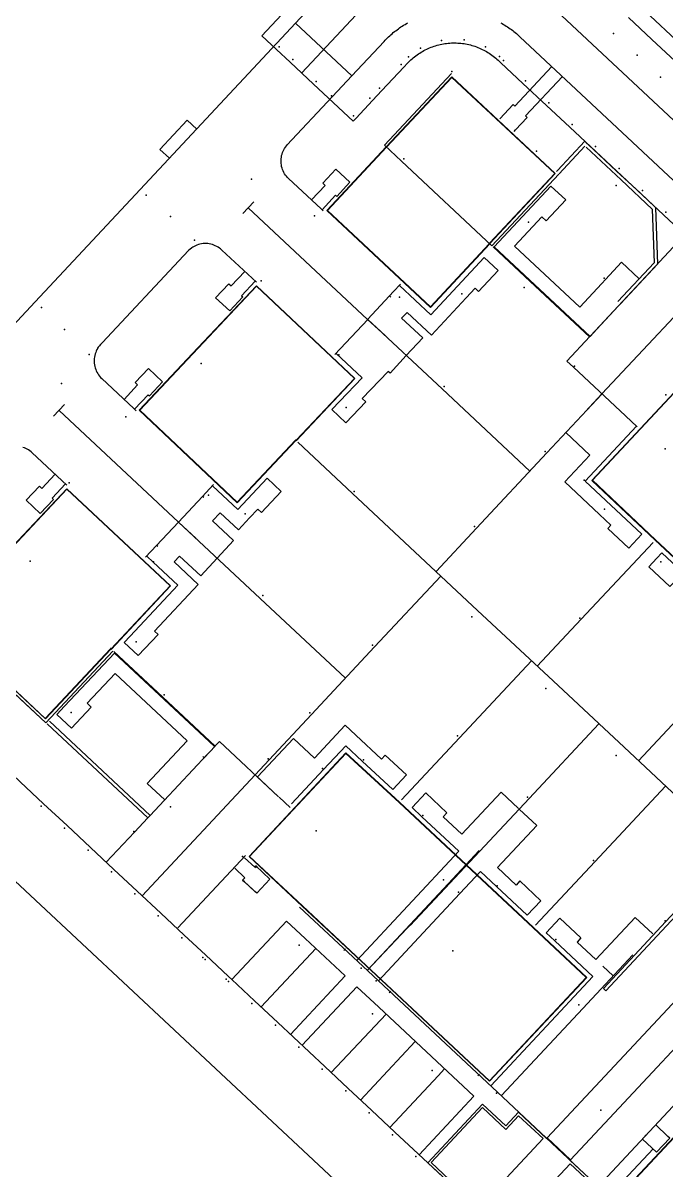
# Model space of a CAD drawing. Extents: x 0 to 368707, y -1 to 358204.
# Drawn here: x 368300.5 to 368340.6, y 357723.2 to 357794.8 of the extents above; entities that cross this region are included whole.
import ezdxf

# ---------------------------------------------------------------- set-up
doc = ezdxf.new("R2010")
doc.units = 0
doc.header["$MEASUREMENT"] = 0
for name, color, linetype in [('3D_LINES', 3, 'Continuous'), ('3D_Points', 1, 'Continuous'), ('PLOTS EXTERNAL LEVEL', 6, 'Continuous'), ('PLOTS FFL', 5, 'Continuous')]:
    doc.layers.add(name, color=color, linetype=linetype)

msp = doc.modelspace()

# ---------------------------------------------------------------- linework, layer by layer
at = {"layer": '3D_LINES'}
for points in [[(368332.761, 357811.059, 53.34), (368317.503, 357794.738, 53.372), (368321.009, 357791.46, 53.428), (368323.02, 357793.611, 53.491), (368323.088, 357793.683, 53.508), (368323.158, 357793.754, 53.508), (368323.229, 357793.824, 53.508), (368323.301, 357793.892, 53.508), (368323.373, 357793.959, 53.508), (368323.448, 357794.025, 53.508), (368323.523, 357794.09, 53.508), (368323.599, 357794.154, 53.508), (368323.676, 357794.216, 53.508), (368323.754, 357794.277, 53.508), (368323.834, 357794.337, 53.508), (368323.914, 357794.395, 53.543), (368323.995, 357794.452, 53.543), (368324.077, 357794.508, 53.543), (368324.16, 357794.562, 53.543), (368324.244, 357794.615, 53.543), (368324.329, 357794.666, 53.543), (368324.414, 357794.717, 53.543), (368324.501, 357794.765, 53.543)], [(368317.89, 357791.638, 53.387), (368327.415, 357801.826, 53.639), (368328.42, 357802.902, 53.602), (368329.786, 357804.363, 53.552), (368331.152, 357805.824, 53.502), (368331.871, 357806.593, 53.518), (368332.518, 357807.285, 53.452), (368333.441, 357808.272, 53.466), (368333.883, 357808.746, 53.402), (368334.512, 357809.418, 53.358), (368336.121, 357811.139, 53.32)], [(368323.985, 357803.137, 53.639), (368315.406, 357793.96, 53.372), (368316.322, 357793.104, 53.372), (368317.17, 357792.312, 53.387), (368318.631, 357790.946, 53.412), (368321.104, 357788.633, 53.419), (368321.28, 357788.821, 53.419), (368322.305, 357789.918, 53.429), (368322.893, 357790.547, 53.441), (368324.259, 357792.008, 53.491), (368324.481, 357792.246, 53.491), (368324.55, 357792.318, 53.508), (368324.621, 357792.388, 53.508), (368324.693, 357792.456, 53.508), (368324.768, 357792.523, 53.508), (368324.843, 357792.588, 53.508), (368324.921, 357792.651, 53.508), (368325, 357792.711, 53.508), (368325.08, 357792.77, 53.543), (368325.162, 357792.827, 53.543), (368325.246, 357792.882, 53.543), (368325.33, 357792.935, 53.543), (368325.416, 357792.985, 53.543), (368325.503, 357793.034, 53.543), (368325.592, 357793.08, 53.543), (368325.681, 357793.124, 53.543), (368325.772, 357793.166, 53.543), (368325.863, 357793.206, 53.543), (368325.956, 357793.243, 53.543), (368326.049, 357793.278, 53.598), (368326.143, 357793.31, 53.598), (368326.238, 357793.341, 53.598), (368326.334, 357793.368, 53.598), (368326.431, 357793.394, 53.598), (368326.528, 357793.417, 53.598), (368326.625, 357793.438, 53.598), (368326.723, 357793.456, 53.598), (368326.822, 357793.471, 53.598), (368326.921, 357793.485, 53.598), (368327.02, 357793.495, 53.598), (368327.119, 357793.504, 53.598), (368327.219, 357793.51, 53.598), (368327.318, 357793.513, 53.652), (368327.418, 357793.514, 53.652), (368327.518, 357793.512, 53.652), (368327.617, 357793.508, 53.652), (368327.717, 357793.502, 53.652), (368327.816, 357793.492, 53.652), (368327.915, 357793.481, 53.652), (368328.014, 357793.467, 53.652), (368328.112, 357793.45, 53.652), (368328.21, 357793.432, 53.652), (368328.308, 357793.41, 53.652), (368328.405, 357793.386, 53.652), (368328.501, 357793.36, 53.652), (368328.596, 357793.332, 53.652), (368328.691, 357793.301, 53.698), (368328.785, 357793.267, 53.698), (368328.878, 357793.232, 53.698), (368328.971, 357793.194, 53.698), (368329.062, 357793.154, 53.698), (368329.152, 357793.111, 53.698), (368329.241, 357793.066, 53.698), (368329.329, 357793.02, 53.698), (368329.416, 357792.97, 53.698), (368329.502, 357792.919, 53.698), (368329.586, 357792.866, 53.698), (368329.669, 357792.81, 53.698), (368329.75, 357792.753, 53.724), (368329.83, 357792.693, 53.724), (368329.909, 357792.632, 53.724), (368329.986, 357792.568, 53.724), (368330.061, 357792.503, 53.724), (368330.135, 357792.436, 53.724), (368330.317, 357792.266, 53.73), (368331.686, 357790.985, 53.754), (368333.147, 357789.619, 53.779), (368334.608, 357788.254, 53.804), (368340.452, 357782.79, 53.901), (368343.374, 357780.058, 53.932)], [(368327.428, 357801.469, 53.639), (368371.872, 357759.918, 53.48)], [(368339.618, 357795.206, 53.65), (368362.035, 357774.248, 53.805)], [(368299.007, 357767.926, 53.3), (368297.734, 357766.564, 53.35), (368296.106, 357768.086, 53.3), (368294.584, 357769.509, 53.25), (368294.228, 357769.842, 53.25), (368301.266, 357777.371, 53.1), (368307.812, 357784.373, 53.215), (368317.503, 357794.738, 53.372)], [(368330.299, 357794.769, 53.698), (368330.386, 357794.72, 53.698), (368330.471, 357794.67, 53.698), (368330.556, 357794.618, 53.698), (368330.64, 357794.566, 53.698), (368330.723, 357794.511, 53.698), (368330.806, 357794.456, 53.724), (368330.887, 357794.399, 53.724), (368330.967, 357794.341, 53.724), (368331.046, 357794.281, 53.724), (368331.125, 357794.22, 53.724), (368331.202, 357794.158, 53.724), (368331.278, 357794.095, 53.724), (368331.353, 357794.03, 53.724), (368331.428, 357793.964, 53.724), (368331.501, 357793.897, 53.724), (368355.788, 357771.191, 53.855)], [(368338.269, 357795.098, 53.754), (368339.73, 357793.732, 53.779), (368341.191, 357792.366, 53.804)], [(368327.23, 357791.599, 53.6), (368323.047, 357787.125, 53.75), (368324.114, 357786.128, 53.75), (368329.746, 357780.862, 53.6), (368333.929, 357785.336, 53.6)], [(368333.486, 357792.04, 53.754), (368331.18, 357789.574, 53.754), (368331.071, 357789.676, 53.754), (368330.241, 357788.788, 53.754)], [(368316.964, 357787.134, 53.4), (368319.797, 357790.164, 53.428), (368321.009, 357791.46, 53.428)], [(368331.128, 357787.98, 53.6), (368331.23, 357788.09, 53.6), (368331.947, 357788.857, 53.779), (368331.838, 357788.959, 53.779), (368334.144, 357791.426, 53.779)], [(368311.337, 357788.143, 53.4), (368310.748, 357788.694, 53.355), (368309.042, 357786.868, 53.215), (368309.63, 357786.317, 53.215)], [(368333.785, 357785.498, 53.6), (368333.833, 357785.548, 53.6), (368335.544, 357787.379, 53.829)], [(368335.617, 357787.31, 53.829), (368336.069, 357786.888, 53.829), (368337.53, 357785.522, 53.854), (368338.991, 357784.156, 53.879), (368339.962, 357783.248, 53.901), (368340.081, 357779.715, 53.919), (368337.763, 357777.235, 53.8)], [(368319.226, 357783.035, 53.6), (368319.089, 357783.163, 53.6), (368317.071, 357785.049, 53.4), (368317.001, 357785.119, 53.4), (368316.937, 357785.192, 53.4), (368316.877, 357785.27, 53.4), (368316.822, 357785.352, 53.4), (368316.773, 357785.437, 53.4), (368316.729, 357785.525, 53.4), (368316.692, 357785.615, 53.4), (368316.66, 357785.708, 53.4), (368316.635, 357785.803, 53.4), (368316.615, 357785.899, 53.4), (368316.603, 357785.997, 53.4), (368316.596, 357786.095, 53.4), (368316.596, 357786.193, 53.4), (368316.602, 357786.291, 53.4), (368316.615, 357786.388, 53.4), (368316.634, 357786.484, 53.4), (368316.659, 357786.579, 53.4), (368316.691, 357786.672, 53.4), (368316.728, 357786.763, 53.4), (368316.772, 357786.851, 53.4), (368316.821, 357786.936, 53.4), (368316.875, 357787.018, 53.4), (368316.935, 357787.096, 53.4), (368316.999, 357787.17, 53.4)], [(368333.943, 357785.351, 53.6), (368335.554, 357787.075, 53.829)], [(368335.627, 357787.007, 53.829), (368337.814, 357784.963, 53.85), (368339.75, 357783.152, 53.901), (368339.863, 357779.797, 53.919), (368337.606, 357777.382, 53.8)], [(368319.152, 357783.104, 53.6), (368319.999, 357784.01, 53.6), (368320.072, 357783.941, 53.6), (368320.891, 357784.818, 53.6), (368320.015, 357785.638, 53.6), (368319.195, 357784.761, 53.6), (368319.341, 357784.624, 53.6), (368318.494, 357783.719, 53.6)], [(368338.936, 357778.804, 53.8), (368337.84, 357779.829, 53.8), (368336.837, 357778.756, 53.8), (368336.612, 357778.515, 53.8), (368335.231, 357777.038, 53.8), (368331.164, 357780.841, 53.6), (368332.31, 357782.068, 53.6), (368332.863, 357782.658, 53.6), (368333.129, 357782.41, 53.6), (368334.358, 357783.725, 53.6), (368333.435, 357784.588, 53.6), (368329.891, 357780.798, 53.6), (368335.869, 357775.21, 53.7), (368336.516, 357775.902, 53.8)], [(368314.206, 357782.868, 53.4), (368314.889, 357783.598, 53.4)], [(368322.008, 357776.258, 53.6), (368323.103, 357775.234, 53.6), (368321.996, 357776.27, 53.6), (368314.547, 357783.233, 53.4)], [(368335.902, 357775.244, 53.7), (368341.939, 357781.702, 53.919), (368343.154, 357783.002, 53.919)], [(368315.059, 357778.58, 53.45), (368312.904, 357780.595, 53.335), (368312.83, 357780.659, 53.335), (368312.752, 357780.719, 53.335), (368312.67, 357780.773, 53.335), (368312.585, 357780.822, 53.335), (368312.497, 357780.866, 53.335), (368312.407, 357780.903, 53.335), (368312.314, 357780.935, 53.335), (368312.219, 357780.96, 53.335), (368312.122, 357780.979, 53.335), (368312.025, 357780.992, 53.335), (368311.927, 357780.998, 53.335), (368311.829, 357780.998, 53.335), (368311.731, 357780.991, 53.335), (368311.634, 357780.979, 53.335), (368311.537, 357780.959, 53.335), (368311.443, 357780.934, 53.335), (368311.35, 357780.902, 53.335), (368311.34, 357780.898, 53.335), (368311.259, 357780.865, 53.335), (368311.171, 357780.821, 53.335), (368311.086, 357780.772, 53.335), (368311.022, 357780.729, 53.335), (368311.005, 357780.717, 53.335), (368310.927, 357780.657, 53.335), (368310.853, 357780.593, 53.335), (368310.784, 357780.523, 53.335)], [(368305.153, 357774.5, 53.2), (368310.818, 357780.56, 53.335)], [(368323.976, 357778.388, 53.6), (368325.93, 357776.561, 53.6), (368329.272, 357780.135, 53.6), (368330.149, 357779.316, 53.65), (368328.919, 357778.001, 53.6), (368328.7, 357778.206, 53.6), (368328.146, 357777.613, 53.6), (368325.973, 357775.289, 53.6), (368324.458, 357776.706, 53.6), (368324.116, 357776.341, 53.6), (368325.431, 357775.112, 53.6), (368324.407, 357774.016, 53.65), (368323.394, 357772.909, 53.45), (368323.272, 357773.023, 53.45), (368321.664, 357771.334, 53.45), (368321.882, 357771.127, 53.45), (368320.641, 357769.823, 53.45), (368319.771, 357770.65, 53.45), (368320.256, 357771.16, 53.45), (368321.649, 357772.624, 53.45), (368320.028, 357774.14, 53.45)], [(368329.819, 357780.794, 53.6), (368332.128, 357778.635, 53.65), (368335.833, 357775.171, 53.7)], [(368335.59, 357770.518, 53.7), (368336.614, 357771.614, 53.7), (368343.98, 357779.492, 53.932)], [(368314.986, 357778.648, 53.45), (368314.139, 357777.742, 53.45), (368314.212, 357777.674, 53.45), (368313.393, 357776.797, 53.45), (368312.516, 357777.617, 53.45), (368313.335, 357778.493, 53.45), (368313.481, 357778.357, 53.45), (368314.328, 357779.263, 53.45)], [(368323.435, 357777.662, 53.6), (368323.362, 357777.731, 53.6), (368323.618, 357778.004, 53.6), (368324.045, 357778.461, 53.6)], [(368321.996, 357776.27, 53.6), (368323.362, 357777.731, 53.6)], [(368336.55, 357775.938, 53.8), (368337.916, 357777.399, 53.8)], [(368320.642, 357774.797, 53.45), (368322.008, 357776.258, 53.6), (368326.638, 357771.93, 53.65), (368332.119, 357766.806, 53.8)], [(368338.075, 357770.248, 53.8), (368334.834, 357773.278, 53.7), (368334.423, 357773.663, 53.7), (368335.867, 357775.208, 53.7)], [(368305.342, 357774.7, 53.2), (368305.277, 357774.626, 53.2), (368305.217, 357774.548, 53.2), (368305.163, 357774.467, 53.2), (368305.114, 357774.382, 53.2), (368305.071, 357774.294, 53.2), (368305.033, 357774.203, 53.2), (368305.002, 357774.11, 53.2), (368304.976, 357774.015, 53.2), (368304.974, 357774.005, 53.2), (368304.957, 357773.919, 53.2), (368304.945, 357773.821, 53.2), (368304.938, 357773.723, 53.2), (368304.938, 357773.625, 53.2), (368304.945, 357773.527, 53.2), (368304.958, 357773.43, 53.2), (368304.977, 357773.334, 53.2), (368305.002, 357773.239, 53.2), (368305.034, 357773.146, 53.2), (368305.072, 357773.055, 53.2), (368305.115, 357772.967, 53.2), (368305.164, 357772.882, 53.2), (368305.219, 357772.801, 53.2), (368305.279, 357772.723, 53.2), (368305.344, 357772.649, 53.2), (368305.413, 357772.58, 53.2), (368307.407, 357770.716, 53.45), (368307.568, 357770.565, 53.45)], [(368320.642, 357774.797, 53.45), (368319.959, 357774.067, 53.45)], [(368307.462, 357770.665, 53.45), (368308.309, 357771.571, 53.45), (368308.382, 357771.502, 53.45), (368309.201, 357772.379, 53.6), (368308.325, 357773.198, 53.6), (368307.505, 357772.322, 53.45), (368307.651, 357772.186, 53.45), (368306.804, 357771.28, 53.45)], [(368336.599, 357771.598, 53.7), (368333.174, 357767.934, 53.8), (368328.789, 357763.243, 53.81), (368326.264, 357760.542, 53.825)], [(368302.407, 357770.223, 53.25), (368303.09, 357770.953, 53.25)], [(368310.197, 357763.624, 53.45), (368311.293, 357762.6, 53.45), (368310.197, 357763.624, 53.45), (368302.748, 357770.588, 53.25)], [(368338.075, 357770.248, 53.8), (368338.806, 357769.565, 53.95)], [(368334.361, 357769.203, 53.8), (368335.858, 357767.803, 53.8), (368334.298, 357766.134, 53.8), (368336.469, 357764.105, 53.8), (368337.178, 357763.441, 53.8), (368336.973, 357763.222, 53.8), (368338.288, 357761.993, 53.8), (368339.108, 357762.87, 53.8), (368335.57, 357766.177, 53.8), (368338.769, 357769.599, 53.95)], [(368303.235, 357765.93, 53.65), (368301.08, 357767.945, 53.3), (368301.006, 357768.01, 53.3), (368300.928, 357768.069, 53.3), (368300.847, 357768.124, 53.3), (368300.762, 357768.173, 53.3), (368300.674, 357768.216, 53.3), (368300.583, 357768.254, 53.3), (368300.49, 357768.285, 53.3)], [(368344.811, 357743.203, 53.8), (368341.333, 357746.454, 53.8), (368337.994, 357749.576, 53.8), (368333.561, 357753.72, 53.825), (368328.857, 357758.118, 53.825), (368321.058, 357765.409, 53.65), (368317.638, 357768.607, 53.45)], [(368303.161, 357766, 53.65), (368302.328, 357765.108, 53.65), (368302.401, 357765.04, 53.65), (368301.581, 357764.164, 53.65), (368300.705, 357764.983, 53.65), (368301.524, 357765.86, 53.65), (368301.67, 357765.723, 53.65), (368302.504, 357766.614, 53.65)], [(368308.216, 357761.506, 53.65), (368308.628, 357761.122, 53.65), (368310.158, 357759.691, 53.65), (368307.181, 357756.506, 53.65), (368306.817, 357756.116, 53.65), (368307.693, 357755.297, 53.65), (368308.923, 357756.612, 53.65), (368308.703, 357756.817, 53.65), (368311.43, 357759.733, 53.65), (368309.927, 357761.139, 53.65), (368310.268, 357761.504, 53.65), (368311.584, 357760.275, 53.65), (368312.608, 357761.37, 53.45), (368313.632, 357762.466, 53.45), (368312.318, 357763.695, 53.45), (368312.792, 357764.203, 53.45), (368313.939, 357763.132, 53.45), (368314.639, 357763.881, 53.45), (368315.151, 357764.429, 53.45), (368315.37, 357764.224, 53.45), (368316.599, 357765.539, 53.45), (368315.723, 357766.358, 53.45), (368313.896, 357764.404, 53.45), (368312.311, 357765.885, 53.45)], [(368311.77, 357765.159, 53.45), (368311.697, 357765.228, 53.45), (368311.91, 357765.455, 53.45), (368312.38, 357765.958, 53.45)], [(368310.197, 357763.625, 53.45), (368311.697, 357765.228, 53.45)], [(368308.831, 357762.164, 53.65), (368310.197, 357763.625, 53.45), (368315.291, 357758.862, 53.7), (368320.613, 357753.887, 53.835)], [(368332.581, 357754.637, 53.825), (368335.319, 357757.566, 53.81), (368339.8, 357762.359, 53.8)], [(368299.411, 357761.843, 53.8), (368295.228, 357757.368, 53.65), (368300.659, 357752.292, 53.65), (368301.927, 357751.106, 53.65), (368306.11, 357755.58, 53.65), (368301.927, 357751.106, 53.65), (368295.228, 357757.368, 53.65), (368299.411, 357761.843, 53.8)], [(368308.904, 357762.095, 53.65), (368308.831, 357762.164, 53.65), (368308.148, 357761.433, 53.65)], [(368349.031, 357759.937, 53.9), (368346.778, 357757.526, 53.8), (368345.426, 357758.79, 53.8), (368344.485, 357757.783, 53.8), (368343.9, 357757.157, 53.8), (368341.056, 357759.816, 53.8), (368340.851, 357759.597, 53.8), (368339.536, 357760.826, 53.8), (368340.04, 357761.365, 53.8), (368340.356, 357761.702, 53.8), (368343.894, 357758.395, 53.8), (368347.059, 357761.781, 53.8)], [(368361.107, 357755.061, 53.65), (368365.307, 357759.554, 53.676), (368363.828, 357760.936, 53.705), (368363.632, 357761.12, 53.705), (368359.432, 357756.627, 53.75), (368361.107, 357755.061, 53.65), (368333.193, 357725.204, 53.9), (368334.654, 357723.838, 54.1), (368337.086, 357726.439, 53.9), (368343.93, 357733.76, 54.025), (368350.754, 357741.059, 53.9), (368354.171, 357744.714, 53.85), (368357.606, 357748.388, 53.775), (368362.568, 357753.695, 53.65)], [(368312.445, 357749.616, 53.85), (368312.749, 357749.941, 53.85), (368316.438, 357746.492, 53.85), (368314.977, 357747.858, 53.85), (368315.85, 357748.792, 53.85), (368318.494, 357751.62, 53.84), (368322.434, 357755.835, 53.835), (368326.569, 357760.257, 53.825)], [(368338.897, 357748.731, 53.8), (368341.889, 357751.931, 53.8), (368349.248, 357759.803, 53.9)], [(368309.338, 357746.292, 53.9), (368308.242, 357747.317, 53.9), (368309.471, 357748.632, 53.9), (368310.733, 357749.981, 53.7), (368306.24, 357754.182, 53.65), (368304.497, 357752.317, 53.65), (368304.753, 357752.078, 53.65), (368303.523, 357750.763, 53.65), (368302.61, 357751.617, 53.65), (368303.096, 357752.136, 53.65), (368306.199, 357755.456, 53.65), (368312.445, 357749.616, 53.85)], [(368306.16, 357755.56, 53.65), (368309.194, 357752.724, 53.7), (368312.479, 357749.653, 53.85)], [(368292.616, 357754.629, 53.673), (368294.54, 357752.83, 53.673), (368295.942, 357751.519, 53.709), (368297.403, 357750.153, 53.741), (368298.864, 357748.787, 53.765), (368300.325, 357747.422, 53.784), (368301.786, 357746.056, 53.795), (368303.247, 357744.69, 53.8), (368304.708, 357743.324, 53.799), (368306.169, 357741.958, 53.791), (368307.63, 357740.592, 53.777), (368309.091, 357739.226, 53.756), (368310.552, 357737.861, 53.732), (368311.878, 357736.621, 53.709), (368313.324, 357735.269, 53.711), (368313.523, 357735.083, 53.709)], [(368332.228, 357754.966, 53.825), (368327.736, 357750.161, 53.835), (368324.116, 357746.289, 53.85)], [(368302, 357751.038, 53.65), (368308.283, 357745.164, 53.85), (368308.43, 357745.321, 53.9), (368302.147, 357751.195, 53.65)], [(368317.249, 357746.042, 54), (368319.25, 357748.183, 53.85), (368320.643, 357749.673, 53.85), (368321.666, 357748.717, 53.85), (368323.561, 357746.944, 53.85), (368324.413, 357747.856, 53.85), (368323.098, 357749.085, 53.85), (368322.861, 357748.831, 53.85), (368321.258, 357750.33, 53.85), (368320.6, 357750.945, 53.84), (368318.692, 357748.903, 53.85), (368317.377, 357750.132, 53.84), (368315.123, 357747.722, 53.85)], [(368324.66, 357738.455, 54), (368332.067, 357746.378, 53.835), (368336.427, 357751.041, 53.8)], [(368311.723, 357748.991, 53.9), (368311.796, 357748.922, 53.9), (368312.479, 357749.653, 53.85)], [(368308.43, 357745.321, 53.9), (368309.301, 357746.253, 53.9), (368311.982, 357749.121, 53.85)], [(368336.709, 357734.536, 53.85), (368340.605, 357738.704, 53.835), (368344.859, 357743.255, 53.8), (368350.07, 357748.829, 53.75), (368350.225, 357748.683, 53.75), (368345.015, 357743.11, 53.789), (368336.864, 357734.391, 53.85)], [(368292.597, 357748.145, 53.709), (368341.748, 357702.193, 54.048), (368347.237, 357697.893, 54.156), (368395.66, 357666.359, 54.156)], [(368307.926, 357740.316, 53.777), (368314.977, 357747.858, 53.85)], [(368317.168, 357745.809, 54), (368316.474, 357746.458, 53.85)], [(368321.324, 357736.278, 53.85), (368327.689, 357743.086, 53.85), (368325.385, 357745.239, 53.85), (368324.77, 357745.814, 53.85), (368325.622, 357746.725, 53.85), (368326.937, 357745.496, 53.85), (368326.7, 357745.242, 53.85), (368327.865, 357744.153, 53.85), (368329.094, 357745.468, 53.835), (368330.324, 357746.783, 53.835), (368331.419, 357745.758, 53.835)], [(368340.588, 357747.15, 53.8), (368336.18, 357742.435, 53.835), (368332.476, 357738.473, 53.85)], [(368308.283, 357745.164, 53.85), (368307.46, 357744.284, 53.85), (368305.698, 357742.399, 53.791)], [(368322.675, 357735.014, 53.85), (368325.76, 357738.314, 54), (368327.758, 357740.451, 53.85), (368329.04, 357741.822, 53.85), (368330.028, 357740.898, 53.85), (368331.958, 357739.094, 53.85), (368332.81, 357740.005, 53.85), (368331.495, 357741.235, 53.85), (368331.258, 357740.981, 53.85), (368330.093, 357742.07, 53.85), (368331.322, 357743.385, 53.85), (368332.552, 357744.7, 53.835), (368331.456, 357745.724, 53.835)], [(368328.961, 357743.129, 53.85), (368327.019, 357741.052, 53.85), (368321.981, 357735.663, 53.85), (368328.997, 357743.094, 53.85)], [(368314.385, 357742.833, 53.85), (368310.151, 357738.304, 53.732)], [(368313.705, 357742.032, 53.85), (368314.338, 357741.44, 53.85), (368314.201, 357741.294, 53.85), (368314.311, 357741.191, 53.85), (368315.078, 357740.474, 53.85), (368315.897, 357741.351, 53.85), (368315.021, 357742.17, 53.85), (368314.952, 357742.097, 53.85), (368314.32, 357742.689, 53.85), (368314.952, 357742.097, 53.85), (368315.021, 357742.17, 53.85), (368315.897, 357741.351, 53.85), (368315.078, 357740.474, 53.85), (368314.968, 357740.577, 53.85), (368314.311, 357741.191, 53.85), (368314.201, 357741.294, 53.85), (368314.338, 357741.44, 53.85), (368313.705, 357742.032, 53.85)], [(368315.091, 357742.174, 53.85), (368314.988, 357742.064, 53.85)], [(368348.808, 357710.518, 54.1), (368346.326, 357712.844, 54.1), (368330.089, 357728.057, 53.85), (368321.701, 357735.917, 53.85), (368317.757, 357739.612, 54)], [(368317.176, 357731.668, 53.67), (368320.59, 357735.321, 53.85), (368318.111, 357737.639, 54), (368316.938, 357738.735, 54), (368313.523, 357735.083, 53.709)], [(368329.684, 357728.462, 53.85), (368336.049, 357735.27, 53.85), (368333.665, 357737.498, 53.85), (368333.131, 357737.998, 53.85), (368333.983, 357738.909, 53.85), (368335.298, 357737.68, 53.85), (368335.06, 357737.426, 53.85), (368336.225, 357736.337, 53.85), (368338.684, 357738.967, 53.835), (368339.78, 357737.942, 53.835)], [(368318.764, 357737.028, 54), (368315.349, 357733.376, 53.691)], [(368320.616, 357737.007, 53.85), (368320.514, 357736.898, 53.85)], [(368338.55, 357736.627, 53.835), (368335.419, 357733.278, 53.85), (368330.342, 357727.847, 53.85)], [(368336.664, 357735.927, 53.85), (368337.321, 357735.313, 53.85)], [(368313.523, 357735.083, 53.709), (368314.935, 357733.763, 53.691), (368316.396, 357732.397, 53.678), (368319.318, 357729.665, 53.667), (368320.779, 357728.3, 53.67), (368322.24, 357726.934, 53.677), (368323.701, 357725.568, 53.689), (368326.623, 357722.836, 53.728), (368328.084, 357721.47, 53.755), (368329.545, 357720.104, 53.784), (368333.928, 357716.007, 53.869), (368335.389, 357714.641, 53.897), (368336.85, 357713.275, 53.926), (368338.311, 357711.909, 53.954), (368341.233, 357709.178, 54.011), (368342.693, 357707.812, 54.039), (368344.154, 357706.446, 54.068), (368344.422, 357706.196, 54.073), (368344.606, 357706.024, 54.073)], [(368325.211, 357724.156, 53.706), (368328.626, 357727.809, 53.85), (368322.687, 357733.36, 54), (368321.321, 357734.638, 53.85), (368317.906, 357730.985, 53.67)], [(368323.451, 357734.358, 53.85), (368323.348, 357734.248, 53.85)], [(368336.709, 357734.536, 53.85), (368336.864, 357734.391, 53.85)], [(368323.147, 357732.93, 54), (368319.732, 357729.278, 53.667)], [(368324.973, 357731.223, 54), (368321.559, 357727.571, 53.677)], [(368326.799, 357729.516, 54), (368326.389, 357729.077, 54), (368323.385, 357725.863, 53.689)], [(368344.283, 357728.804, 54.1), (368343.37, 357729.657, 54.1), (368336.371, 357722.171, 54.1)], [(368328.977, 357729.191, 53.85), (368328.874, 357729.082, 53.85)], [(368328.948, 357720.663, 53.784), (368325.744, 357723.658, 53.706), (368329.159, 357727.31, 53.85), (368330.615, 357725.953, 53.85), (368331.412, 357726.807, 53.85), (368333.164, 357725.173, 53.9)], [(368332.952, 357725.166, 53.9), (368328.94, 357720.875, 53.784), (368325.956, 357723.665, 53.706), (368329.166, 357727.098, 53.85), (368330.622, 357725.741, 53.85), (368331.419, 357726.595, 53.85), (368332.952, 357725.166, 53.9)], [(368339.146, 357725.139, 54.25), (368340.023, 357724.32, 54.25), (368340.842, 357725.196, 54.25), (368340.733, 357725.299, 54.25), (368339.966, 357726.016, 54.25)], [(368339.804, 357724.524, 54.25), (368337.028, 357721.556, 54.1)], [(368330.409, 357719.297, 53.812), (368332.467, 357717.373, 53.84), (368333.612, 357716.302, 53.869), (368337.027, 357719.954, 54.15), (368335.575, 357721.316, 54.1), (368336.374, 357722.168, 54.1), (368334.625, 357723.807, 54.1)], [(368334.632, 357723.595, 54.1), (368330.621, 357719.304, 53.812), (368333.605, 357716.514, 53.869), (368336.815, 357719.947, 54.15), (368335.363, 357721.309, 54.1), (368336.162, 357722.161, 54.1), (368334.632, 357723.595, 54.1)]]:
    msp.add_polyline3d(points, dxfattribs=at)
at = {"layer": '3D_Points'}
for p in [(368328.011, 357793.698, 53.652), (368337.345, 357794.11, 53.754), (368316.477, 357793.269, 53.372), (368325.293, 357793.178, 53.543), (368326.608, 357793.667, 53.598), (368329.347, 357793.269, 53.698), (368317.324, 357792.477, 53.387), (368324.551, 357792.636, 53.508), (368330.215, 357792.672, 53.724), (368330.468, 357792.427, 53.73), (368338.804, 357792.742, 53.779), (368324.097, 357792.158, 53.491), (368327.258, 357791.722, 53.6), (368318.785, 357791.111, 53.412), (368331.837, 357791.147, 53.754), (368340.267, 357791.378, 53.804), (368319.743, 357790.215, 53.428), (368322.731, 357790.697, 53.441), (368322.144, 357790.069, 53.429), (368333.298, 357789.781, 53.779), (368321.118, 357788.972, 53.419), (368334.759, 357788.415, 53.804), (368332.535, 357786.762, 53.6), (368336.22, 357787.049, 53.829), (368324.266, 357786.291, 53.75), (368337.681, 357785.683, 53.854), (368314.753, 357785.009, 53.4), (368337.498, 357784.625, 53.85), (368308.19, 357784.021, 53.215), (368339.142, 357784.317, 53.879), (368340.603, 357782.952, 53.901), (368309.711, 357782.688, 53.275), (368318.684, 357782.729, 53.6), (368332.025, 357782.334, 53.6), (368311.208, 357781.215, 53.335), (368315.348, 357778.669, 53.45), (368336.756, 357778.832, 53.8), (368331.769, 357778.251, 53.65), (368323.995, 357777.652, 53.6), (368327.871, 357777.87, 53.6), (368301.657, 357777.005, 53.1), (368303.095, 357775.643, 53.15), (368304.635, 357774.072, 53.2), (368320.195, 357774.056, 53.45), (368311.606, 357773.518, 53.6), (368334.894, 357773.342, 53.7), (368302.91, 357772.276, 53.25), (368326.773, 357772.074, 53.65), (368340.601, 357771.559, 53.8), (368306.92, 357770.195, 53.45), (368320.657, 357770.778, 53.45), (368333.073, 357768.027, 53.8), (368340.565, 357768.202, 53.95), (368303.389, 357766.078, 53.65), (368335.498, 357766.234, 53.8), (368312.068, 357765.307, 53.45), (368321.162, 357765.521, 53.65), (368336.765, 357764.422, 53.8), (368314.355, 357764.147, 53.45), (368328.674, 357763.351, 53.81), (368300.94, 357761.184, 53.8), (368308.641, 357761.136, 53.65), (368340.281, 357761.14, 53.8), (368315.463, 357759.046, 53.7), (368328.488, 357757.723, 53.825), (368335.241, 357757.639, 53.81), (368307.556, 357756.156, 53.65), (368322.306, 357755.954, 53.835), (368333.121, 357753.25, 53.825), (368309.31, 357752.848, 53.7), (368303.511, 357751.748, 53.65), (368318.385, 357751.722, 53.84), (368327.598, 357750.29, 53.835), (368315.789, 357748.849, 53.85), (368321.73, 357748.786, 53.85), (368337.511, 357749.06, 53.8), (368319.178, 357748.25, 53.85), (368331.966, 357746.472, 53.835), (368301.635, 357745.894, 53.795), (368309.711, 357745.869, 53.9), (368325.451, 357745.31, 53.85), (368303.096, 357744.528, 53.8), (368307.409, 357744.332, 53.85), (368318.797, 357744.368, 54), (368304.557, 357743.163, 53.799), (368314.195, 357742.768, 53.85), (368336.086, 357742.523, 53.835), (368306.018, 357741.797, 53.791), (368326.736, 357741.317, 53.85), (368330.068, 357740.941, 53.85), (368307.479, 357740.431, 53.777), (368327.676, 357740.528, 53.85), (368308.94, 357739.065, 53.756), (368340.55, 357738.755, 53.835), (368310.401, 357737.699, 53.732), (368317.72, 357737.221, 54), (368333.741, 357737.58, 53.85), (368311.727, 357736.459, 53.709), (368327.304, 357736.87, 54), (368311.862, 357736.333, 53.709), (368321.597, 357735.806, 53.85), (368313.174, 357735.107, 53.711), (368322.537, 357735.016, 53.85), (368313.323, 357734.967, 53.709), (368314.784, 357733.602, 53.691), (368322.305, 357732.952, 54), (368335.172, 357733.508, 53.85), (368316.245, 357732.236, 53.678), (368317.706, 357730.87, 53.67), (368319.167, 357729.504, 53.667), (368326.031, 357729.411, 54), (368320.628, 357728.138, 53.67), (368330.033, 357727.997, 53.85), (368322.089, 357726.772, 53.677), (368336.549, 357726.94, 53.9), (368323.55, 357725.406, 53.689), (368339.324, 357725.367, 54.25), (368325.011, 357724.041, 53.706)]:
    msp.add_point(p, dxfattribs=at)
at = {"layer": 'PLOTS EXTERNAL LEVEL'}
for points in [[(368319.45, 357783.057, 53.6), (368319.45, 357783.057, 53.6), (368323.157, 357787.022, 53.75), (368323.157, 357787.022, 53.75), (368327.251, 357791.401, 53.6), (368327.251, 357791.401, 53.6), (368327.251, 357791.401, 53.6), (368333.703, 357785.37, 53.6), (368333.703, 357785.37, 53.6), (368333.703, 357785.37, 53.6), (368329.613, 357780.995, 53.6), (368329.612, 357780.994, 53.6), (368329.612, 357780.994, 53.6), (368329.612, 357780.993, 53.6), (368329.612, 357780.993, 53.6), (368329.611, 357780.992, 53.6), (368329.611, 357780.992, 53.6), (368329.611, 357780.991, 53.6), (368329.611, 357780.991, 53.6), (368329.611, 357780.99, 53.6), (368329.611, 357780.989, 53.6), (368329.612, 357780.989, 53.6), (368329.612, 357780.988, 53.6), (368329.612, 357780.988, 53.6), (368329.612, 357780.987, 53.6), (368329.613, 357780.987, 53.6), (368329.613, 357780.986, 53.6), (368329.621, 357780.979, 53.6), (368329.621, 357780.979, 53.6), (368329.621, 357780.979, 53.6), (368325.914, 357777.014, 53.6), (368325.914, 357777.014, 53.6), (368325.914, 357777.014, 53.6), (368319.45, 357783.057, 53.6), (368319.45, 357783.057, 53.6)], [(368307.743, 357770.607, 53.45), (368307.743, 357770.607, 53.45), (368311.404, 357774.488, 53.6), (368315.064, 357778.368, 53.45), (368315.064, 357778.369, 53.45), (368315.064, 357778.368, 53.45), (368321.204, 357772.577, 53.45), (368321.204, 357772.577, 53.45), (368321.204, 357772.577, 53.45), (368317.544, 357768.696, 53.45), (368317.544, 357768.696, 53.45), (368317.544, 357768.696, 53.45), (368317.532, 357768.707, 53.45), (368317.531, 357768.708, 53.45), (368317.531, 357768.708, 53.45), (368317.53, 357768.708, 53.45), (368317.53, 357768.708, 53.45), (368317.529, 357768.709, 53.45), (368317.529, 357768.709, 53.45), (368317.528, 357768.709, 53.45), (368317.528, 357768.709, 53.45), (368317.527, 357768.709, 53.45), (368317.526, 357768.709, 53.45), (368317.526, 357768.708, 53.45), (368317.525, 357768.708, 53.45), (368317.525, 357768.708, 53.45), (368317.524, 357768.708, 53.45), (368317.524, 357768.707, 53.45), (368317.523, 357768.707, 53.45), (368313.867, 357764.83, 53.45), (368313.867, 357764.83, 53.45), (368313.867, 357764.83, 53.45), (368307.743, 357770.606, 53.45), (368307.743, 357770.607, 53.45)], [(368343.902, 357758.796, 53.8), (368339.936, 357762.504, 53.8), (368335.986, 357766.227, 53.8), (368342.029, 357772.691, 53.8), (368345.994, 357768.985, 53.8), (368349.961, 357765.276, 53.8), (368343.902, 357758.796, 53.8)], [(368299.521, 357761.74, 53.8), (368303.229, 357765.707, 53.65), (368303.229, 357765.707, 53.65), (368303.229, 357765.707, 53.65), (368309.71, 357759.648, 53.65), (368309.71, 357759.648, 53.65), (368309.71, 357759.648, 53.65), (368306.002, 357755.682, 53.65), (368306.001, 357755.681, 53.65), (368306.001, 357755.682, 53.65), (368305.978, 357755.703, 53.65), (368305.978, 357755.704, 53.65), (368305.977, 357755.704, 53.65), (368305.977, 357755.704, 53.65), (368305.976, 357755.704, 53.65), (368305.976, 357755.705, 53.65), (368305.975, 357755.705, 53.65), (368305.975, 357755.705, 53.65), (368305.974, 357755.705, 53.65), (368305.973, 357755.705, 53.65), (368305.973, 357755.705, 53.65), (368305.972, 357755.705, 53.65), (368305.972, 357755.704, 53.65), (368305.971, 357755.704, 53.65), (368305.971, 357755.704, 53.65), (368305.97, 357755.703, 53.65), (368305.97, 357755.703, 53.65), (368301.893, 357751.343, 53.65), (368301.893, 357751.343, 53.65), (368301.893, 357751.343, 53.65), (368295.441, 357757.375, 53.65)], [(368329.605, 357728.741, 53.85), (368321.245, 357736.557, 53.85), (368317.92, 357739.665, 54), (368314.599, 357742.77, 53.85), (368320.639, 357749.23, 53.85), (368323.981, 357746.148, 53.85), (368332.342, 357738.332, 53.85), (368335.666, 357735.224, 53.85), (368329.605, 357728.741, 53.85)], [(368337.479, 357721.379, 54.1), (368343.511, 357727.831, 54.1)]]:
    msp.add_polyline3d(points, dxfattribs=at)
at = {"layer": 'PLOTS FFL'}
for points in [[(368319.486, 357783.058, 53.75), (368323.175, 357787.005, 53.75), (368323.175, 357787.005, 53.75), (368327.252, 357791.366, 53.75), (368333.667, 357785.369, 53.75), (368329.595, 357781.012, 53.75), (368329.594, 357781.011, 53.75), (368329.593, 357781.011, 53.75), (368329.592, 357781.009, 53.75), (368329.592, 357781.008, 53.75), (368329.59, 357781.006, 53.75), (368329.59, 357781.006, 53.75), (368329.589, 357781.003, 53.75), (368329.589, 357781.003, 53.75), (368329.588, 357781, 53.75), (368329.588, 357781, 53.75), (368329.587, 357780.998, 53.75), (368329.587, 357780.997, 53.75), (368329.586, 357780.995, 53.75), (368329.586, 357780.994, 53.75), (368329.586, 357780.992, 53.75), (368329.586, 357780.991, 53.75), (368329.586, 357780.988, 53.75), (368329.586, 357780.988, 53.75), (368329.587, 357780.985, 53.75), (368329.587, 357780.985, 53.75), (368329.587, 357780.982, 53.75), (368329.588, 357780.982, 53.75), (368329.588, 357780.981, 53.75), (368325.913, 357777.05, 53.75), (368319.486, 357783.058, 53.75)], [(368307.778, 357770.608, 53.6), (368311.422, 357774.47, 53.6), (368315.065, 357778.333, 53.6), (368321.169, 357772.576, 53.6), (368317.542, 357768.73, 53.6), (368317.54, 357768.731, 53.6), (368317.54, 357768.731, 53.6), (368317.538, 357768.732, 53.6), (368317.537, 357768.732, 53.6), (368317.535, 357768.733, 53.6), (368317.534, 357768.733, 53.6), (368317.532, 357768.734, 53.6), (368317.531, 357768.734, 53.6), (368317.529, 357768.734, 53.6), (368317.528, 357768.734, 53.6), (368317.526, 357768.734, 53.6), (368317.525, 357768.734, 53.6), (368317.523, 357768.733, 53.6), (368317.522, 357768.733, 53.6), (368317.52, 357768.733, 53.6), (368317.519, 357768.733, 53.6), (368317.517, 357768.732, 53.6), (368317.516, 357768.732, 53.6), (368317.514, 357768.731, 53.6), (368317.513, 357768.73, 53.6), (368317.511, 357768.729, 53.6), (368317.511, 357768.729, 53.6), (368317.509, 357768.727, 53.6), (368317.508, 357768.727, 53.6), (368317.506, 357768.725, 53.6), (368317.506, 357768.725, 53.6), (368317.505, 357768.724, 53.6), (368313.866, 357764.866, 53.6), (368307.778, 357770.608, 53.6)], [(368343.901, 357758.831, 53.95), (368339.953, 357762.522, 53.95), (368336.022, 357766.229, 53.95), (368342.03, 357772.656, 53.95), (368345.977, 357768.966, 53.95), (368349.925, 357765.275, 53.95), (368343.901, 357758.831, 53.95)], [(368299.539, 357761.723, 53.8), (368303.23, 357765.671, 53.8), (368309.674, 357759.647, 53.8), (368306, 357755.717, 53.8), (368305.995, 357755.722, 53.8), (368305.994, 357755.722, 53.8), (368305.994, 357755.723, 53.8), (368305.992, 357755.724, 53.8), (368305.992, 357755.725, 53.8), (368305.989, 357755.726, 53.8), (368305.989, 357755.726, 53.8), (368305.987, 357755.727, 53.8), (368305.986, 357755.727, 53.8), (368305.984, 357755.728, 53.8), (368305.983, 357755.728, 53.8), (368305.981, 357755.729, 53.8), (368305.98, 357755.729, 53.8), (368305.978, 357755.73, 53.8), (368305.977, 357755.73, 53.8), (368305.975, 357755.73, 53.8), (368305.974, 357755.73, 53.8), (368305.972, 357755.73, 53.8), (368305.971, 357755.73, 53.8), (368305.969, 357755.729, 53.8), (368305.968, 357755.729, 53.8), (368305.966, 357755.729, 53.8), (368305.965, 357755.729, 53.8), (368305.963, 357755.728, 53.8), (368305.962, 357755.728, 53.8), (368305.96, 357755.727, 53.8), (368305.96, 357755.726, 53.8), (368305.958, 357755.725, 53.8), (368305.957, 357755.725, 53.8), (368305.955, 357755.723, 53.8), (368305.955, 357755.723, 53.8), (368305.953, 357755.721, 53.8), (368305.952, 357755.721, 53.8), (368305.951, 357755.72, 53.8), (368301.892, 357751.378, 53.8), (368295.476, 357757.377, 53.8)], [(368329.604, 357728.776, 54), (368321.262, 357736.575, 54), (368317.937, 357739.683, 54), (368314.634, 357742.771, 54), (368320.64, 357749.195, 54), (368323.964, 357746.13, 54), (368332.325, 357738.314, 54), (368335.631, 357735.223, 54), (368329.604, 357728.776, 54)], [(368337.515, 357721.38, 54.25), (368343.512, 357727.796, 54.25)]]:
    msp.add_polyline3d(points, dxfattribs=at)

doc.saveas('drawing.dxf')
